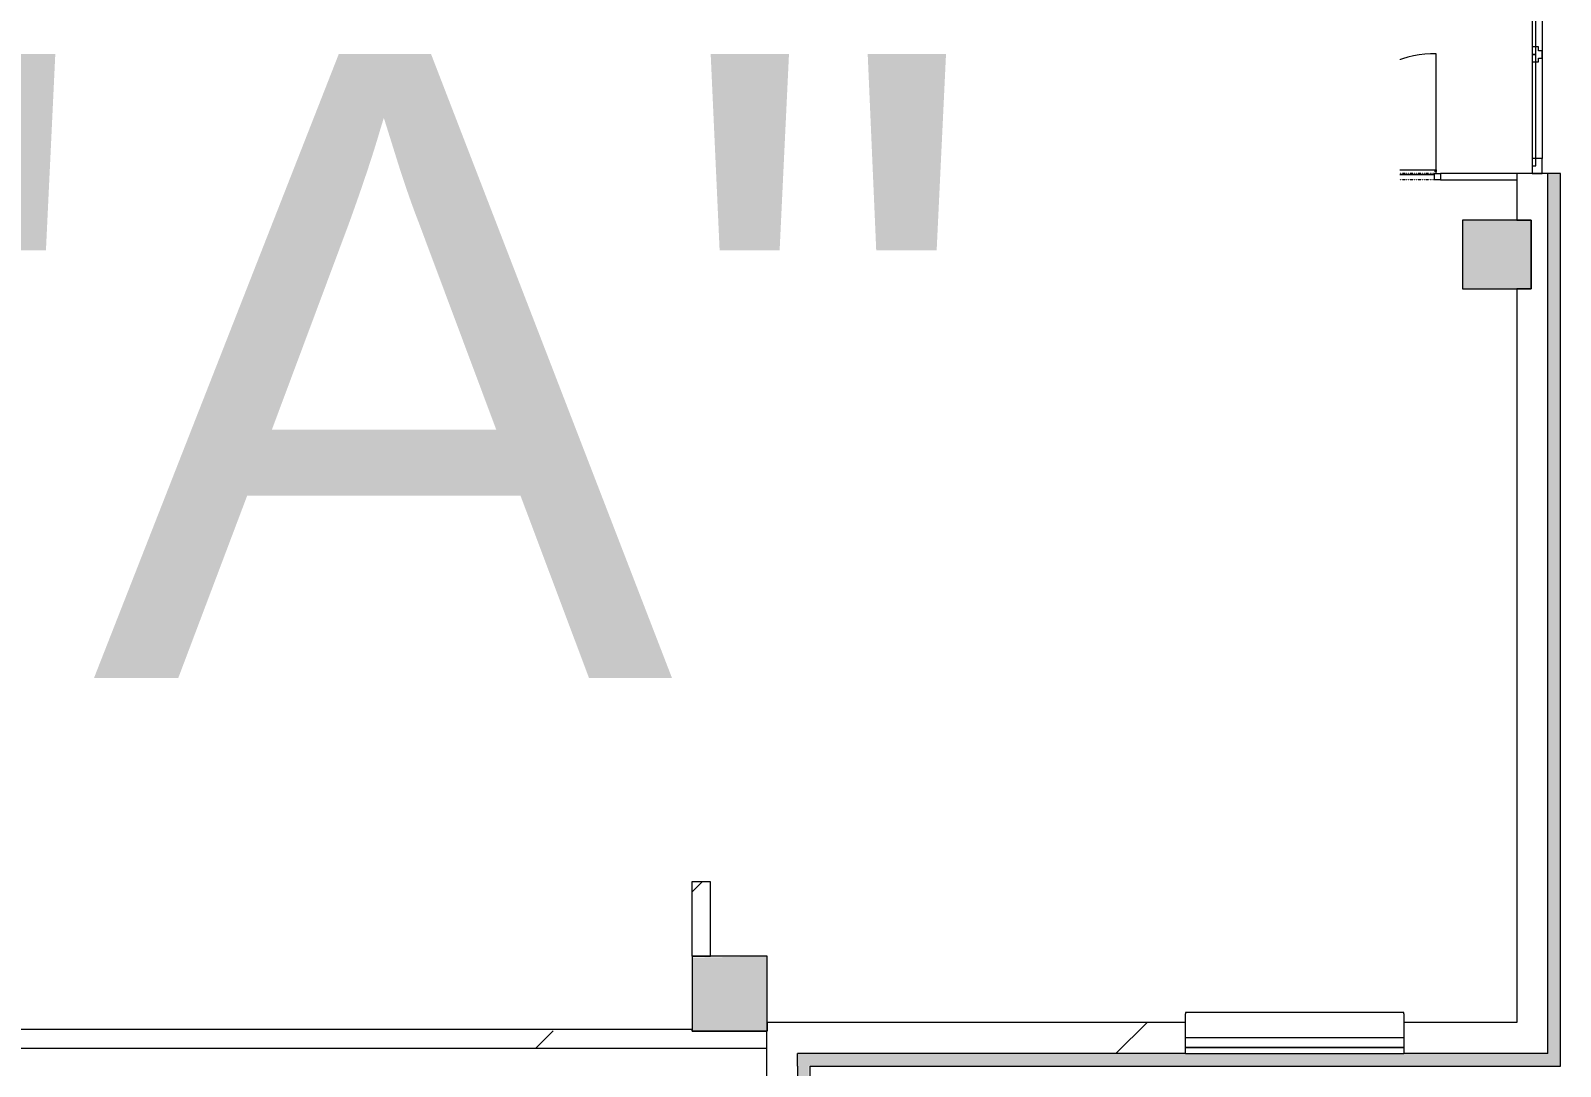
# Model space of a CAD drawing. Header units: millimetres. Extents: x 48671 to 278361, y -45352 to 20466.
# Drawn here: x 146059 to 158318, y -4239 to 4064 of the extents above; entities that cross this region are included whole.
import ezdxf

# ---------------------------------------------------------------- set-up
doc = ezdxf.new("R2010")
doc.units = ezdxf.units.MM
doc.linetypes.add('Čerchovaná se dvěma tečkami', pattern=[2.59, 1, -0.53, 0, -0.53, 0, -0.53])
for name, color, linetype, lineweight in [('A-DOOR', 31, 'Continuous', 13), ('A-DOOR-FRAM', 31, 'Continuous', 25), ('A-GENM', 13, 'Continuous', 13), ('A-GLAZ', 151, 'Continuous', 13), ('A-GLAZ-CURT', 52, 'Continuous', 13), ('A-GLAZ-CWMG', 51, 'Continuous', 13), ('A-WALL', 113, 'Continuous', 13), ('A-WALL-PATT', 111, 'Continuous', 35), ('G-ANNO-TEXT', 231, 'Continuous', 9), ('S-COLS', 52, 'Continuous', 13)]:
    doc.layers.add(name, color=color, linetype=linetype, lineweight=lineweight)
doc.styles.add('Arial_3', font='arial.ttf', dxfattribs={"height": 5000})
pattern_1 = [(45, (128745, 0), (-7184.2, 7184.2), []), (45, (131618, -3e-12), (-7184, 7184), []), (45, (137366, -7e-12), (-4310.5, 10058), [4064, -2032, 67, -1965])]
pattern_2 = [(45, (128744.6, 0), (-4242.6, 4242.6), [])]

# ---------------------------------------------------------------- blocks, each defined once
blk = doc.blocks.new('OKNO_2k_ - OKNO_2k_1750 x 1750-1963735-Mapka _ závislý 4')
at = {"layer": 'A-GLAZ', "lineweight": 9}
for p, q in [((-875, 5), (875, 5)), ((-875, -75), (-875, 5)), ((875, 5), (875, -75)), ((-875, -75), (875, -75)), ((-875, -126), (-875, -75)), ((875, -75), (-875, -75)), ((875, -75), (875, -126)), ((875, -126), (-875, -126))]:
    blk.add_line(p, q, dxfattribs=at)
blk = doc.blocks.new('ST_panel_sklo - ST_panel_sklo-2042904-Mapka _ závislý 4')
at = {"layer": 'A-GLAZ-CURT', "lineweight": 9}
for p, q in [((447, 0), (-447, 0)), ((-447, 0), (-447, -28)), ((447, -28), (447, 0)), ((-447, -28), (447, -28))]:
    blk.add_line(p, q, dxfattribs=at)
blk = doc.blocks.new('ST_panel_sklo - ST_panel_sklo-1403568-Mapka _ závislý 4')
at = {"layer": 'A-GLAZ-CURT', "lineweight": 9}
for p, q in [((500, 0), (-500, 0)), ((-500, 0), (-500, -28)), ((500, -28), (500, 0)), ((-500, -28), (500, -28))]:
    blk.add_line(p, q, dxfattribs=at)
blk = doc.blocks.new('Betonový čtvercový sloup - 400 x 400-1924024-Mapka _ závislý 4')
at = {"layer": 'S-COLS', "lineweight": 9}
h = blk.add_hatch(dxfattribs=at)
h.set_pattern_fill('FP_211', color=256, style=0, pattern_type=2)
h.set_pattern_definition([(45, (-22985, -2326), (-7184, 7184), []), (45, (-20112, -2326), (-7184, 7184), []), (45, (-14364, -2326), (-4310.5, 10058), [4064, -2032, 67, -1965])])
h.paths.add_polyline_path([(-200, -200), (200, -200), (200, 200), (-200, 200)])
for p, q in [((200, 200), (-200, 200)), ((-200, 200), (-200, -200)), ((200, -200), (200, 200)), ((-200, -200), (200, -200))]:
    blk.add_line(p, q, dxfattribs=at)
blk = doc.blocks.new('Rectangular Mullion - Rectangular Mullion-Loc wall 49 Bottom 120mm 02-2042903-Mapka _ závislý 4')
at = {"layer": 'A-GLAZ-CWMG', "lineweight": 9}
for p, q in [((29347, 3813), (29347, 3039)), ((29427, 3873), (29427, 3039))]:
    blk.add_line(p, q, dxfattribs=at)
blk = doc.blocks.new('Rectangular Mullion - Rectangular Mullion-Loc wall 49 Bottom 120mm 02-1403882-Mapka _ závislý 4')
at = {"layer": 'A-GLAZ-CWMG', "lineweight": 9}
for p, q in [((29347, 5813), (29347, 4933)), ((29427, 5873), (29427, 4873))]:
    blk.add_line(p, q, dxfattribs=at)
blk = doc.blocks.new('Rectangular Mullion - Rectangular Mullion-Loc wall 49 Bottom 120mm 02-2036990-Mapka _ závislý 4')
at = {"layer": 'A-GLAZ-CWMG', "lineweight": 9}
for p, q in [((0, 79), (-120, 79)), ((-120, 79), (-120, -1)), ((0, -1), (0, 79)), ((-120, -1), (0, -1))]:
    blk.add_line(p, q, dxfattribs=at)
blk = doc.blocks.new('Rectangular Mullion - Rectangular Mullion-Loc wall 49 Bottom 120mm-V170-Mapka _ závislý 4')
at = {"layer": 'A-GLAZ-CWMG', "lineweight": 9}
for p, q in [((-60, -1), (-60, 49)), ((-60, 49), (-30, 49)), ((-30, 49), (-30, 79)), ((-30, 79), (30, 79)), ((30, 79), (30, 49)), ((30, 49), (60, 49)), ((60, 49), (60, -1)), ((60, -1), (-60, -1))]:
    blk.add_line(p, q, dxfattribs=at)
blk = doc.blocks.new('parapet s nosem_vnitní - parapet s nosem_vnitní-1550233-Mapka _ závislý 4')
at = {"layer": 'A-GENM', "lineweight": 9}
for p, q in [((875, 200), (-875, 200)), ((-875, 200), (-875, 190)), ((875, 200), (-875, 200)), ((-875, 0), (-875, 190)), ((875, 190), (875, 200)), ((875, 190), (875, 0))]:
    blk.add_line(p, q, dxfattribs=at)
blk = doc.blocks.new('DVERE_1k_oblozka - DD03_01_800x1970_koupelna-2042788-Mapka _ závislý 4')
at = {"layer": 'A-DOOR', "lineweight": 9}
for p, q in [((-415, 22), (-415, 882)), ((0, -78), (0, 922)), ((-400, 22), (-450, 22)), ((-450, 22), (-450, -28)), ((415, 52), (-415, 52)), ((-415, 52), (-415, 37)), ((-415, 37), (-400, 37)), ((-400, -28), (-400, 22)), ((-400, 12), (400, 12)), ((305, 52), (-305, 52)), ((400, 37), (415, 37)), ((450, 22), (400, 22)), ((400, 22), (400, -28)), ((415, 37), (415, 52)), ((415, 52), (415, 22)), ((450, -28), (450, 22)), ((-450, -28), (-400, -28)), ((400, -28), (450, -28))]:
    blk.add_line(p, q, dxfattribs=at)
at = {"layer": 'A-DOOR', "linetype": 'Čerchovaná se dvěma tečkami', "lineweight": 9}
for p, q in [((-400, 22), (400, 22)), ((-400, -28), (400, -28))]:
    blk.add_line(p, q, dxfattribs=at)
at = {"layer": 'A-DOOR', "lineweight": 9}
blk.add_arc((-415, 52), 830, 360, 90, dxfattribs=at)
at = {"layer": 'A-DOOR-FRAM', "lineweight": 9}
for p, q in [((-400, 22), (-450, 22)), ((-400, -28), (-400, 22)), ((400, 22), (400, -28)), ((400, 22), (450, 22)), ((-450, -28), (-400, -28)), ((450, -28), (400, -28))]:
    blk.add_line(p, q, dxfattribs=at)
blk = doc.blocks.new('DVERE_1k_oblozka - DD03_01_900x1970-2043994-Mapka _ závislý 4')
at = {"layer": 'A-DOOR', "lineweight": 9}
for p, q in [((-500, 28), (-450, 28)), ((-500, -22), (-500, 28)), ((-450, 28), (-450, -22)), ((0, 78), (0, -1022)), ((450, 28), (500, 28)), ((450, -22), (450, 28)), ((500, 28), (500, -22)), ((-450, -22), (-500, -22)), ((-465, -22), (-465, -982)), ((-465, -37), (-450, -37)), ((-465, -52), (-465, -37)), ((465, -52), (-465, -52)), ((-450, -12), (450, -12)), ((355, -52), (-355, -52)), ((500, -22), (450, -22)), ((450, -37), (465, -37)), ((465, -52), (465, -22)), ((465, -37), (465, -52))]:
    blk.add_line(p, q, dxfattribs=at)
at = {"layer": 'A-DOOR', "linetype": 'Čerchovaná se dvěma tečkami', "lineweight": 9}
for p, q in [((-450, 28), (450, 28)), ((-450, -22), (450, -22))]:
    blk.add_line(p, q, dxfattribs=at)
at = {"layer": 'A-DOOR', "lineweight": 9}
blk.add_arc((-465, -52), 930, 270, 0, dxfattribs=at)
at = {"layer": 'A-DOOR-FRAM', "lineweight": 9}
for p, q in [((-500, 28), (-450, 28)), ((-450, 28), (-450, -22)), ((450, -22), (450, 28)), ((500, 28), (450, 28)), ((-450, -22), (-500, -22)), ((450, -22), (500, -22))]:
    blk.add_line(p, q, dxfattribs=at)

msp = doc.modelspace()

# ---------------------------------------------------------------- hatches: boundary and pattern name
at = {"layer": 'A-WALL-PATT', "lineweight": 9}
h = msp.add_hatch(dxfattribs=at)
h.set_pattern_fill('FP_151', color=256, angle=45, style=0, pattern_type=2)
h.set_pattern_definition([(45, (128745, 0), (-7184.2, 7184.2), []), (45, (131618, -3e-12), (-7184.2, 7184.2), []), (45, (137366, -8e-12), (-4310.5, 10058), [4064, -2032, 67, -1965])])
h.paths.add_polyline_path([(157358, 2869.2), (157968, 2869.2), (157968, 2919.2), (157358, 2919.2)])
h.paths.add_polyline_path([(147495.2, 2869.2), (148107.4, 2869.2), (148107.4, 2919.2), (145473.2, 2919.2), (145473.2, 2869.2)])
h.paths.add_polyline_path([(154269.5, 2869.2), (154269.5, 2919.2), (153209.5, 2919.2), (153209.5, 2869.2), (153774.5, 2869.2)])
h.paths.add_polyline_path([(156358, 2869.2), (156358, 2919.2), (155269.5, 2919.2), (155269.5, 2869.2), (155854.5, 2869.2)])
h.paths.add_polyline_path([(151037.4, 2869.2), (152209.5, 2869.2), (152209.5, 2919.2), (151037.4, 2919.2)])
h.paths.add_polyline_path([(149007.4, 2869.2), (150137.4, 2869.2), (150137.4, 2919.2), (149007.4, 2919.2)])
h = msp.add_hatch(dxfattribs=at)
h.set_pattern_fill('FP_150', color=256, angle=45, style=0, pattern_type=2)
h.set_pattern_definition(pattern_1)
h.paths.add_polyline_path([(147545.2, -1142.8), (147545.2, 2869.2), (147495.2, 2869.2), (147495.2, -1142.8)])
h = msp.add_hatch(dxfattribs=at)
h.set_pattern_fill('FP_150', color=256, angle=45, style=0, pattern_type=2)
h.set_pattern_definition(pattern_1)
h.paths.add_polyline_path([(149627.4, -1142.8), (149627.4, 2869.2), (149577.4, 2869.2), (149577.4, -1142.8)])
h = msp.add_hatch(dxfattribs=at)
h.set_pattern_fill('FP_150', color=256, angle=45, style=0, pattern_type=2)
h.set_pattern_definition(pattern_1)
h.paths.add_polyline_path([(151705.2, -1142.8), (151705.2, 2125.9), (151655.2, 2125.9), (151655.2, -1142.8)])
h.paths.add_polyline_path([(151705.2, 2525.9), (151705.2, 2869.2), (151655.2, 2869.2), (151655.2, 2525.9)])
h = msp.add_hatch(dxfattribs=at)
h.set_pattern_fill('FP_184', color=256, angle=45, style=0, pattern_type=2)
h.set_pattern_definition(pattern_1)
h.paths.add_polyline_path([(153774.5, -1158.3), (153774.5, 2869.2), (153724.5, 2869.2), (153724.5, -1158.3)])
h = msp.add_hatch(dxfattribs=at)
h.set_pattern_fill('FP_184', color=256, angle=45, style=0, pattern_type=2)
h.set_pattern_definition(pattern_1)
h.paths.add_polyline_path([(155854.5, -1158.3), (155854.5, 2869.2), (155804.5, 2869.2), (155804.5, -1158.3)])
h = msp.add_hatch(dxfattribs=at)
h.set_pattern_fill('FP_164', color=256, angle=45, style=0, pattern_type=2)
h.set_pattern_definition([(135, (158218, 5211), (-5747.4, -5747.4), []), (90, (155526, 14368.7), (-5747.4, 5747.4), [1016, -10478.7]), (135, (155526, 15385), (-5747.4, -5747.4), [1016, -7112]), (180, (154807.4, 16103), (-5747.4, -5747.4), [1016, -10478.7]), (225, (153791.4, 16103), (5747.4, -5747.4), [1016, -7112]), (90, (153073, 14368.7), (-5747.4, 5747.4), [1016, -10478.7]), (135, (153791.4, 13650), (-5747.4, -5747.4), [1016, -7112]), (180, (154807.4, 13650.3), (-5747.4, -5747.4), [1016, -10478.7]), (225, (155526, 14369), (5747.4, -5747.4), [1016, -7112]), (135, (152144, 17032), (-5747.4, -5747.4), [2032, -6096])])
h.paths.add_polyline_path([(158218, -3886.1), (158218, 2919.2), (157968, 2919.2), (157968, 2545.3), (158083, 2545.3), (158083, 1995.3), (157968, 1995.3), (157968, -3886.1), (158083, -3886.1)])
for points in [[(158218, -4136.1), (158318, -4136.1), (158318, 2919.2), (158218, 2919.2), (158218, -3886.1)], [(152254.9, -4236.1), (158318, -4236.1), (158318, -4136.1), (152204.9, -4136.1), (152204.9, -4236.1)]]:
    msp.add_hatch(color=256, dxfattribs=at).paths.add_polyline_path(points)
h = msp.add_hatch(dxfattribs=at)
h.set_pattern_fill('FP_145', color=256, style=0, pattern_type=2)
h.set_pattern_definition(pattern_2)
h.paths.add_polyline_path([(151360.2, -3356.1), (151508.7, -3356.1), (151508.7, -2758.3), (151358.7, -2758.3)])
h = msp.add_hatch(dxfattribs=at)
h.set_pattern_fill('FP_153', color=256, angle=45, style=0, pattern_type=2)
h.set_pattern_definition([(135, (152205, -7862), (-5747.4, -5747.4), []), (90, (149513, 1296), (-5747.4, 5747.4), [1016, -10478.7]), (135, (149513, 2312), (-5747.4, -5747.4), [1016, -7112]), (180, (148794.3, 3030.6), (-5747.4, -5747.4), [1016, -10478.7]), (225, (147778, 3031), (5747.4, -5747.4), [1016, -7112]), (90, (147060, 1296), (-5747.4, 5747.4), [1016, -10478.7]), (135, (147778, 578), (-5747.4, -5747.4), [1016, -7112]), (180, (148794.3, 578), (-5747.4, -5747.4), [1016, -10478.7]), (225, (149513, 1296), (5747.4, -5747.4), [1016, -7112]), (135, (146131, 3959.5), (-5747.4, -5747.4), [2032, -6096])])
h.paths.add_polyline_path([(151954.9, -17584.7), (152204.9, -17584.7), (152204.9, -16045.1), (151954.9, -16045.1), (151954.9, -17334.7)])
h.paths.add_polyline_path([(152074.9, -15145.1), (152204.9, -15145.1), (152204.9, -14895.1), (151954.9, -14910.1), (151969.4, -15145.1), (151979.1, -15145.1)])
h.paths.add_polyline_path([(152050, -13995.1), (152204.9, -13995.1), (152204.9, -13710.1), (151954.9, -13710.1), (151954.9, -13995.1)])
h.paths.add_polyline_path([(152173.3, -12810.1), (152204.9, -12810.1), (152204.9, -12505.8), (151954.9, -12505.8), (151954.9, -12810.1), (152154.9, -12810.1)])
h.paths.add_polyline_path([(152124.9, -11605.8), (152204.9, -11605.8), (152204.9, -10295.8), (151954.9, -10295.8), (151954.9, -11605.8)])
h.paths.add_polyline_path([(152074.9, -8195.8), (152204.9, -8195.8), (152204.9, -7595.8), (151954.9, -7595.8), (151954.9, -8195.8), (152045.5, -8195.8)])
h.paths.add_polyline_path([(152154.9, -5495.8), (152204.9, -5495.8), (152204.9, -3886.1), (151960.2, -3886.1), (151954.9, -5495.8), (152154.2, -5495.8)])
h = msp.add_hatch(dxfattribs=at)
h.set_pattern_fill('FP_160', color=256, angle=45, style=0, pattern_type=2)
h.set_pattern_definition([(45, (154756, -4136), (-5747, 5747), []), (360, (163914.3, -1444), (5747.4, 5747.4), [1016, -10478.7]), (45, (164930, -1444), (-5747.4, 5747.4), [1016, -7112]), (90, (165648.7, -725.6), (-5747.4, 5747.4), [1016, -10478.7]), (135, (165649, 290.4), (-5747.4, -5747.4), [1016, -7112]), (360, (163914.3, 1009), (5747.4, 5747.4), [1016, -10478.7]), (45, (163196, 290.4), (-5747.4, 5747.4), [1016, -7112]), (90, (163196, -725.6), (-5747.4, 5747.4), [1016, -10478.7]), (135, (163914, -1444), (-5747.4, -5747.4), [1016, -7112]), (45, (166577.6, 1938), (-5747.4, 5747.4), [2032, -6096])])
h.paths.add_polyline_path([(152204.9, -4136.1), (155313, -4136.1), (155313, -3886.1), (152204.9, -3886.1)])
h.paths.add_polyline_path([(157968, -4136.1), (158218, -4136.1), (158218, -3886.1), (157063, -3886.1), (157063, -4136.1)])
h = msp.add_hatch(dxfattribs=at)
h.set_pattern_fill('FP_145', color=256, style=0, pattern_type=2)
h.set_pattern_definition(pattern_2)
h.paths.add_polyline_path([(150241.1, -4093.4), (151954.9, -4093.4), (151954.9, -3956.1), (145547.3, -3943.4), (145547.3, -4093.4), (148187.4, -4093.4)])
h = msp.add_hatch(color=41, dxfattribs=at)
h.paths.add_polyline_path([(152304.9, -17334.7), (152294.7, -12483.4), (152204.9, -12505.8), (152205.9, -17334.7), (152294.7, -17334.7)])
h.paths.add_polyline_path([(152304.9, -11625.8), (152294.7, -4236.1), (152204.9, -4236.1), (152205.9, -11605.8), (152294.7, -11623.8)])
at = {"layer": 'S-COLS'}
for points in [[(158083, 1995.3), (158083, 2545.3), (157533, 2545.3), (157533, 1995.3), (157968, 1995.3)], [(151954.9, -3956.1), (151960.2, -3886.1), (151960.2, -3356.1), (151360.2, -3367.4), (151360.2, -3956.1), (151508.7, -3956.1)]]:
    msp.add_hatch(color=256, dxfattribs=at).paths.add_polyline_path(points)

# ---------------------------------------------------------------- linework, layer by layer
at = {"layer": 'A-WALL', "lineweight": 9}
for p, q in [((148107.4, 2919.2), (145423.2, 2919.2)), ((145473.2, 2869.2), (147495.2, 2869.2)), ((147495.2, 2869.2), (147495.2, -1142.8)), ((147545.2, 2869.2), (148107.4, 2869.2)), ((147545.2, -1142.8), (147545.2, 2869.2)), ((150137.4, 2919.2), (149007.4, 2919.2)), ((149007.4, 2869.2), (149577.4, 2869.2)), ((149577.4, 2869.2), (149577.4, -1142.8)), ((149627.4, 2869.2), (150137.4, 2869.2)), ((149627.4, -1142.8), (149627.4, 2869.2)), ((152209.5, 2919.2), (151037.4, 2919.2)), ((151037.4, 2869.2), (151655.2, 2869.2)), ((151655.2, 2869.2), (151655.2, 2525.9)), ((151705.2, 2869.2), (152209.5, 2869.2)), ((151705.2, 2525.9), (151705.2, 2869.2)), ((154269.5, 2919.2), (153209.5, 2919.2)), ((153209.5, 2869.2), (153724.5, 2869.2)), ((153724.5, 2869.2), (153724.5, -1158.3)), ((153774.5, -1158.3), (153774.5, 2869.2)), ((153774.5, 2869.2), (154269.5, 2869.2)), ((156358, 2919.2), (155269.5, 2919.2)), ((155269.5, 2869.2), (155804.5, 2869.2)), ((155804.5, 2869.2), (155804.5, -1158.3)), ((155854.5, 2869.2), (156358, 2869.2)), ((155854.5, -1158.3), (155854.5, 2869.2)), ((158318, 2919.2), (157358, 2919.2)), ((157358, 2869.2), (157968, 2869.2)), ((157968, 2919.2), (157968, 2545.3)), ((158218, -4136.1), (158218, 2919.2)), ((158318, -4236.1), (158318, 2919.2)), ((157968, 2545.3), (158083, 2545.3)), ((158083, 2545.3), (158083, 1995.3)), ((151655.2, 2125.9), (151655.2, -1142.8)), ((151705.2, -1142.8), (151705.2, 2125.9)), ((157968, 1995.3), (157968, -3886.1)), ((158083, 1995.3), (157968, 1995.3)), ((147495.2, -1142.8), (147545.2, -1142.8)), ((149577.4, -1142.8), (149627.4, -1142.8)), ((151655.2, -1142.8), (151705.2, -1142.8)), ((153724.5, -1158.3), (153774.5, -1158.3)), ((155804.5, -1158.3), (155854.5, -1158.3)), ((151358.7, -2758.3), (151358.7, -3356.1)), ((151508.7, -2758.3), (151358.7, -2758.3)), ((151508.7, -3356.1), (151508.7, -2758.3)), ((151358.7, -3356.1), (151508.7, -3356.1)), ((151960.2, -3886.1), (151960.2, -3956.1)), ((155313, -3886.1), (151960.2, -3886.1)), ((157968, -3886.1), (157063, -3886.1)), ((151360.2, -3943.4), (145457.3, -3943.4)), ((151360.2, -3956.1), (151360.2, -3943.4)), ((151960.2, -3956.1), (151360.2, -3956.1)), ((151954.9, -3956.1), (151954.9, -5495.8)), ((145547.3, -4093.4), (151954.9, -4093.4)), ((152204.9, -4236.1), (152204.9, -4136.1)), ((155313, -4136.1), (152204.9, -4136.1)), ((158218, -4136.1), (157063, -4136.1)), ((152304.9, -4236.1), (158318, -4236.1))]:
    msp.add_line(p, q, dxfattribs=at)
at = {"layer": 'A-WALL', "color": 40, "lineweight": 9}
for p, q in [((152204.9, -4236.1), (152204.9, -5495.8)), ((152304.9, -17334.7), (152304.9, -4236.1))]:
    msp.add_line(p, q, dxfattribs=at)
at = {"layer": 'S-COLS', "lineweight": 9}
for p, q in [((157968, 2545.3), (157533, 2545.3)), ((157533, 2545.3), (157533, 1995.3)), ((158083, 2545.3), (157968, 2545.3)), ((158083, 1995.3), (158083, 2545.3)), ((157533, 1995.3), (157968, 1995.3)), ((157968, 1995.3), (158083, 1995.3)), ((151508.7, -3356.1), (151360.2, -3356.1)), ((151360.2, -3356.1), (151360.2, -3943.4)), ((151960.2, -3356.1), (151508.7, -3356.1)), ((151960.2, -3886.1), (151960.2, -3356.1)), ((151960.2, -3956.1), (151960.2, -3886.1)), ((151360.2, -3943.4), (151360.2, -3956.1)), ((151360.2, -3956.1), (151954.9, -3956.1)), ((151954.9, -3956.1), (151960.2, -3956.1))]:
    msp.add_line(p, q, dxfattribs=at)

# ---------------------------------------------------------------- block references
at = {"layer": 'A-DOOR', "lineweight": 9}
for p in [(148557.4, 2897), (150587.4, 2897)]:
    msp.add_blockref('DVERE_1k_oblozka - DD03_01_800x1970_koupelna-2042788-Mapka _ závislý 4', p, dxfattribs=at)
at = {"layer": 'A-DOOR', "lineweight": 9, "rotation": 180}
for p in [(152709.5, 2897), (154769.5, 2897), (156858, 2897)]:
    msp.add_blockref('DVERE_1k_oblozka - DD03_01_900x1970-2043994-Mapka _ závislý 4', p, dxfattribs=at)
at = {"layer": 'A-GENM', "lineweight": 9}
msp.add_blockref('parapet s nosem_vnitní - parapet s nosem_vnitní-1550233-Mapka _ závislý 4', (156188, -4006.1), dxfattribs=at)
at = {"layer": 'A-GLAZ', "lineweight": 9}
msp.add_blockref('OKNO_2k_ - OKNO_2k_1750 x 1750-1963735-Mapka _ závislý 4', (156188, -4011.1), dxfattribs=at)
at = {"layer": 'A-GLAZ-CURT', "lineweight": 9}
for name, p, rotation in [('ST_panel_sklo - ST_panel_sklo-1403568-Mapka _ závislý 4', (158093, 4372.8), 90.0000000000001), ('ST_panel_sklo - ST_panel_sklo-2042904-Mapka _ závislý 4', (158093, 3426), 90.00000000000014)]:
    msp.add_blockref(name, p, dxfattribs=dict(at, rotation=rotation))
at = {"layer": 'A-GLAZ-CWMG', "lineweight": 9}
for name, p in [('Rectangular Mullion - Rectangular Mullion-Loc wall 49 Bottom 120mm 02-1403882-Mapka _ závislý 4', (128744.6, -1000)), ('Rectangular Mullion - Rectangular Mullion-Loc wall 49 Bottom 120mm 02-2042903-Mapka _ závislý 4', (128744.6, 0))]:
    msp.add_blockref(name, p, dxfattribs=at)
at = {"layer": 'A-GLAZ-CWMG', "lineweight": 9, "extrusion": (0, 0, -1), "rotation": 89.99999999999991}
msp.add_blockref('Rectangular Mullion - Rectangular Mullion-Loc wall 49 Bottom 120mm-V170-Mapka _ závislý 4', (-158093, 3872.8), dxfattribs=at)
at = {"layer": 'A-GLAZ-CWMG', "lineweight": 9, "rotation": 270.0000000000001}
msp.add_blockref('Rectangular Mullion - Rectangular Mullion-Loc wall 49 Bottom 120mm 02-2036990-Mapka _ závislý 4', (158093, 2919.2), dxfattribs=at)
at = {"layer": 'S-COLS', "lineweight": 9}
msp.add_blockref('Betonový čtvercový sloup - 400 x 400-1924024-Mapka _ závislý 4', (151729.9, 2325.9), dxfattribs=at)

# ---------------------------------------------------------------- next in the draw order: texts
at = {"layer": 'G-ANNO-TEXT', "color": 7, "insert": (144074.6, 3875.6), "char_height": 5000, "width": 11704.638, "attachment_point": 1, "style": 'Arial_3', "bg_fill": 3, "box_fill_scale": 1.25, "bg_fill_color": 256, "bg_fill_true_color": 13158600, "bg_fill_transparency": 0}
msp.add_mtext('"A"', dxfattribs=at)

doc.saveas('drawing.dxf')
